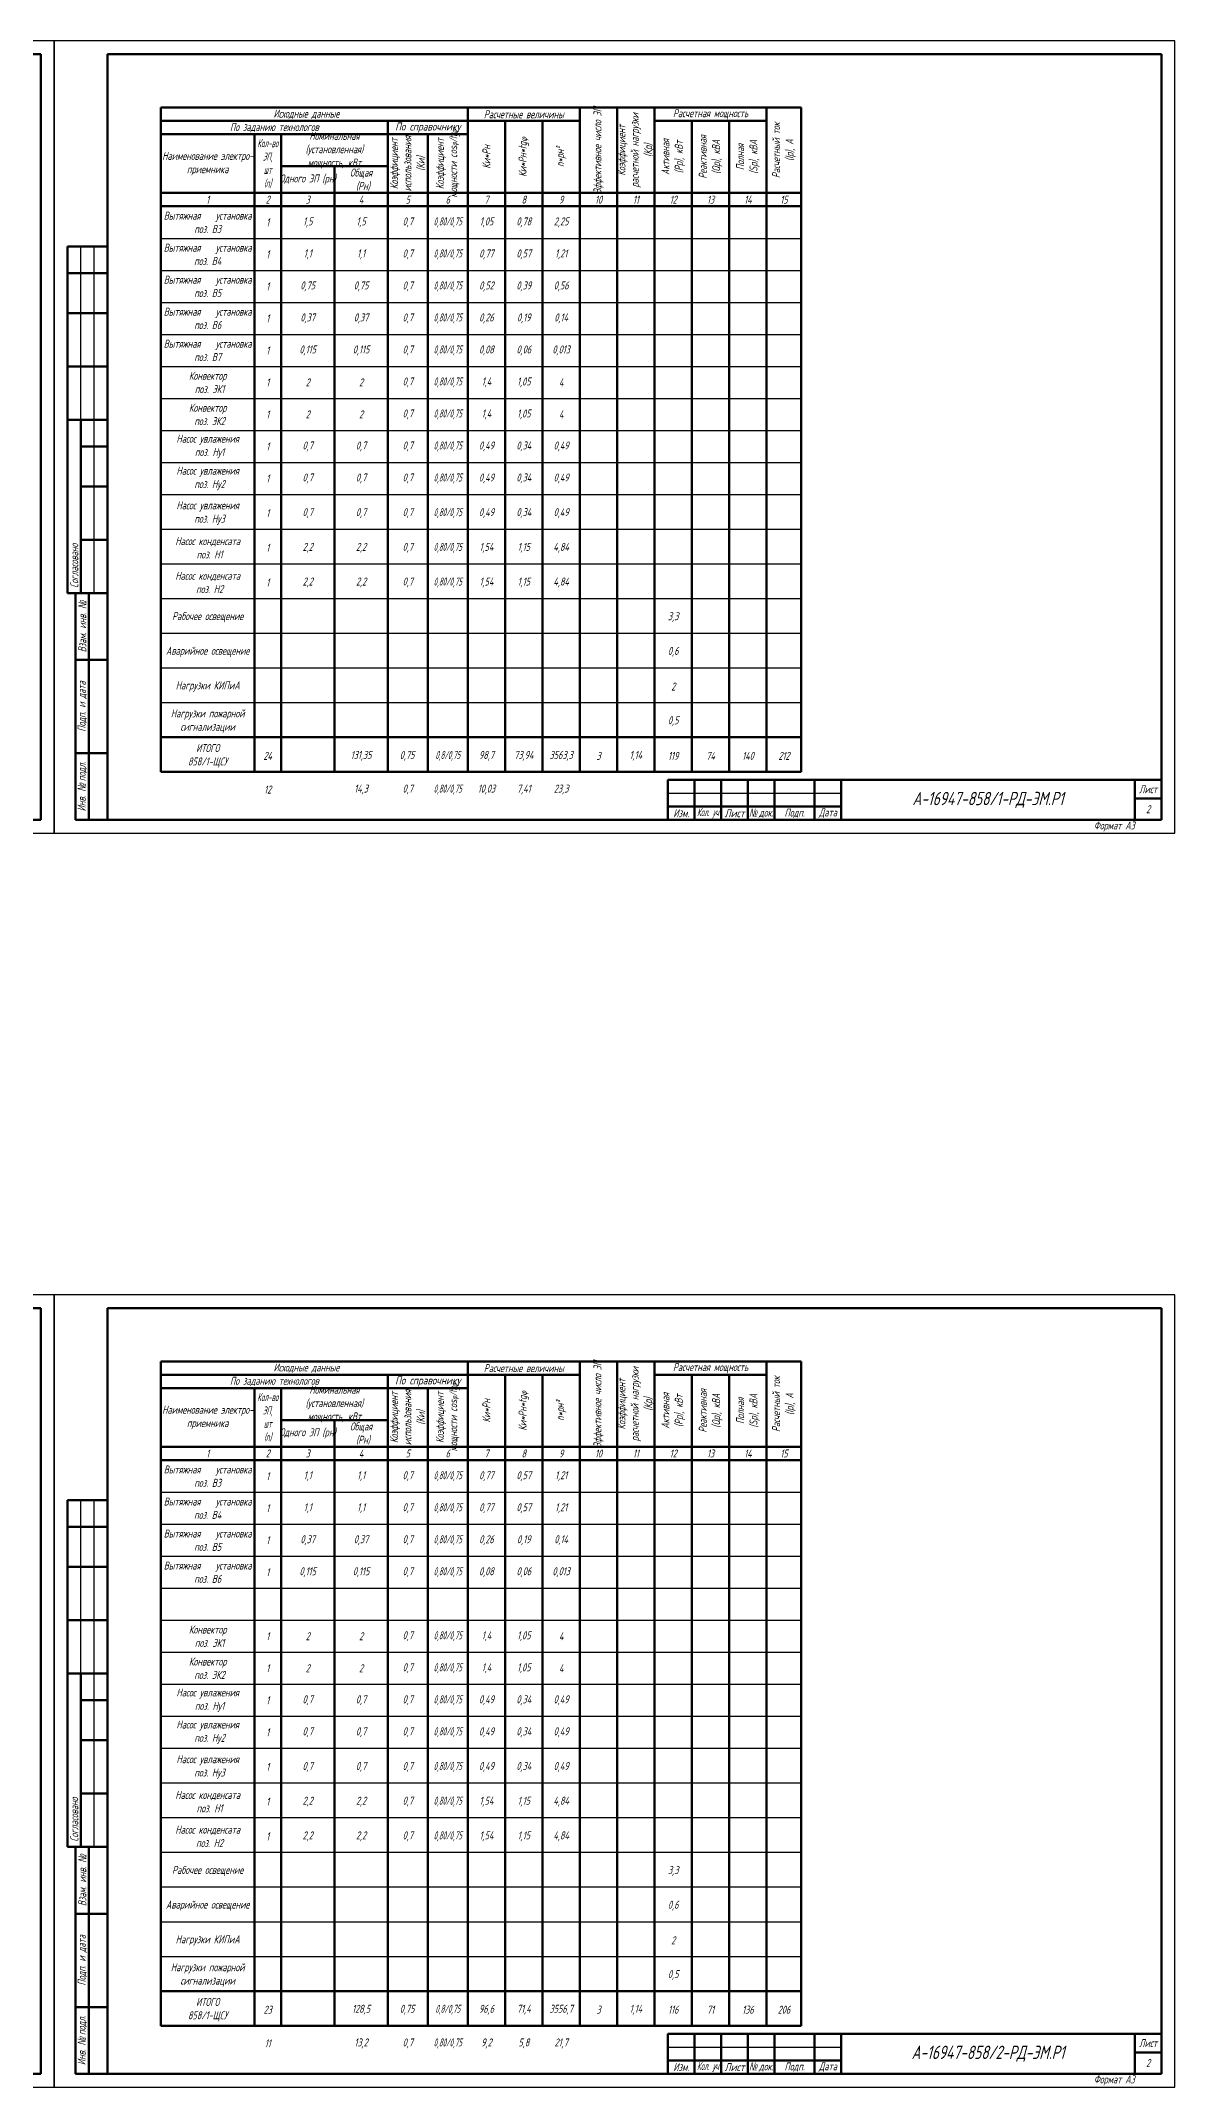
# Model space of a CAD drawing. Header units: millimetres. Extents: x -10490 to 5162, y -5053 to 76.
# Drawn here: x -3243 to -2821, y -814 to -47 of the extents above; entities that cross this region are included whole.
import ezdxf

# ---------------------------------------------------------------- set-up
doc = ezdxf.new("R2010")
doc.units = ezdxf.units.MM
doc.layers.get('Defpoints').update_dxf_attribs({"color": 33})
for name, color, linetype, lineweight in [('Рамка толстая', 7, 'Continuous', 60), ('Рамка тонкая', 5, 'Continuous', 25), ('Спецификация', 9, 'Continuous', 25), ('ТаБлица', 253, 'Continuous', 25), ('Штампы', 252, 'Continuous', 25)]:
    doc.layers.add(name, color=color, linetype=linetype, lineweight=lineweight)
doc.styles.add('SIMPLEX', font='simplex.shx', dxfattribs={"width": 0.7, "oblique": 15})

# ---------------------------------------------------------------- blocks, each defined once
blk = doc.blocks.new('A$C64336E77')
at = {"layer": 'Рамка толстая'}
for p, q in [((20, 5), (20, 292)), ((20, 292), (415, 292)), ((415, 292), (415, 5)), ((20, 5), (415, 5))]:
    blk.add_line(p, q, dxfattribs=at)
at = {"layer": 'Рамка тонкая'}
for p, q in [((0, 297), (0, 0)), ((420, 297), (0, 297)), ((420, 0), (420, 297)), ((0, 0), (420, 0))]:
    blk.add_line(p, q, dxfattribs=at)

msp = doc.modelspace()

# ---------------------------------------------------------------- linework, layer by layer
at = {"layer": 'Спецификация', "lineweight": 60}
for p, q in [((-3243.04361, -52.14683), (-3243.04361, -270.8135)), ((-3218.04361, -52.14683), (-2823.04361, -52.14683)), ((-3218.04361, -52.14683), (-3218.04361, -270.8135)), ((-2823.04361, -52.14683), (-2823.04361, -270.8135)), ((-3243.04361, -522.14684), (-3243.04361, -740.81351)), ((-3218.04361, -522.14684), (-2823.04361, -522.14684)), ((-3218.04361, -522.14684), (-3218.04361, -740.81351)), ((-2823.04361, -522.14684), (-2823.04361, -740.81351))]:
    msp.add_line(p, q, dxfattribs=at)
at = {"layer": 'ТаБлица', "lineweight": 60}
for p, q in [((-3198.04361, -72.14683), (-2958.04361, -72.14683)), ((-3198.04361, -72.14683), (-3198.04361, -321.14683)), ((-3083.04361, -72.14683), (-3083.04361, -109.14683)), ((-3041.04361, -72.14683), (-3041.04361, -109.14683)), ((-3027.04361, -72.14683), (-3027.04361, -109.14683)), ((-3013.04361, -72.14683), (-3013.04361, -109.14683)), ((-2971.04361, -72.14683), (-2971.04361, -109.14683)), ((-2958.04361, -321.14683), (-2958.04361, -72.14683)), ((-3198.04361, -77.14683), (-3041.04361, -77.14683)), ((-3198.04361, -82.14683), (-3083.04361, -82.14683)), ((-3163.04361, -82.14683), (-3163.04361, -109.14683)), ((-3153.04361, -82.14683), (-3153.04361, -109.14683)), ((-3113.04361, -77.14683), (-3113.04361, -109.14683)), ((-3098.04361, -82.14683), (-3098.04361, -109.14683)), ((-3069.04361, -77.14683), (-3069.04361, -109.14683)), ((-3055.04361, -77.14683), (-3055.04361, -109.14683)), ((-3013.04361, -77.14683), (-2971.04361, -77.14683)), ((-2999.04361, -77.14683), (-2999.04361, -109.14683)), ((-2985.04361, -77.14683), (-2985.04361, -109.14683)), ((-3153.04361, -94.14683), (-3113.04361, -94.14683)), ((-3133.04361, -94.14683), (-3133.04361, -109.14683)), ((-3198.04361, -104.14683), (-2958.04361, -104.14683)), ((-3198.04361, -109.14683), (-2958.04361, -109.14683)), ((-3163.04361, -109.14683), (-3163.04361, -321.14683)), ((-3153.04361, -109.14683), (-3153.04361, -321.14683)), ((-3133.04361, -109.14683), (-3133.04361, -321.14683)), ((-3113.04361, -109.14683), (-3113.04361, -321.14683)), ((-3098.04361, -109.14683), (-3098.04361, -321.14683)), ((-3083.04361, -109.14683), (-3083.04361, -321.14683)), ((-3069.04361, -109.14683), (-3069.04361, -321.14683)), ((-3055.04361, -109.14683), (-3055.04361, -321.14683)), ((-3041.04361, -109.14683), (-3041.04361, -321.14683)), ((-3027.04361, -109.14683), (-3027.04361, -321.14683)), ((-3013.04361, -109.14683), (-3013.04361, -321.14683)), ((-2999.04361, -109.14683), (-2999.04361, -321.14683)), ((-2985.04361, -109.14683), (-2985.04361, -321.14683)), ((-2971.04361, -109.14683), (-2971.04361, -321.14683)), ((-3198.04361, -308.14683), (-2958.04361, -308.14683)), ((-3198.04361, -321.14683), (-2958.04361, -321.14683)), ((-3198.04361, -542.14684), (-2958.04361, -542.14684)), ((-3198.04361, -542.14684), (-3198.04361, -791.14684)), ((-3083.04361, -542.14684), (-3083.04361, -579.14684)), ((-3041.04361, -542.14684), (-3041.04361, -579.14684)), ((-3027.04361, -542.14684), (-3027.04361, -579.14684)), ((-3013.04361, -542.14684), (-3013.04361, -579.14684)), ((-2971.04361, -542.14684), (-2971.04361, -579.14684)), ((-2958.04361, -791.14684), (-2958.04361, -542.14684)), ((-3198.04361, -547.14684), (-3041.04361, -547.14684)), ((-3198.04361, -552.14684), (-3083.04361, -552.14684)), ((-3163.04361, -552.14684), (-3163.04361, -579.14684)), ((-3153.04361, -552.14684), (-3153.04361, -579.14684)), ((-3113.04361, -547.14684), (-3113.04361, -579.14684)), ((-3098.04361, -552.14684), (-3098.04361, -579.14684)), ((-3069.04361, -547.14684), (-3069.04361, -579.14684)), ((-3055.04361, -547.14684), (-3055.04361, -579.14684)), ((-3013.04361, -547.14684), (-2971.04361, -547.14684)), ((-2999.04361, -547.14684), (-2999.04361, -579.14684)), ((-2985.04361, -547.14684), (-2985.04361, -579.14684)), ((-3153.04361, -564.14684), (-3113.04361, -564.14684)), ((-3133.04361, -564.14684), (-3133.04361, -579.14684)), ((-3198.04361, -574.14684), (-2958.04361, -574.14684)), ((-3198.04361, -579.14684), (-2958.04361, -579.14684)), ((-3163.04361, -579.14684), (-3163.04361, -791.14684)), ((-3153.04361, -579.14684), (-3153.04361, -791.14684)), ((-3133.04361, -579.14684), (-3133.04361, -791.14684)), ((-3113.04361, -579.14684), (-3113.04361, -791.14684)), ((-3098.04361, -579.14684), (-3098.04361, -791.14684)), ((-3083.04361, -579.14684), (-3083.04361, -791.14684)), ((-3069.04361, -579.14684), (-3069.04361, -791.14684)), ((-3055.04361, -579.14684), (-3055.04361, -791.14684)), ((-3041.04361, -579.14684), (-3041.04361, -791.14684)), ((-3027.04361, -579.14684), (-3027.04361, -791.14684)), ((-3013.04361, -579.14684), (-3013.04361, -791.14684)), ((-2999.04361, -579.14684), (-2999.04361, -791.14684)), ((-2985.04361, -579.14684), (-2985.04361, -791.14684)), ((-2971.04361, -579.14684), (-2971.04361, -791.14684)), ((-3198.04361, -778.14684), (-2958.04361, -778.14684)), ((-3198.04361, -791.14684), (-2958.04361, -791.14684))]:
    msp.add_line(p, q, dxfattribs=at)
at = {"layer": 'ТаБлица'}
for p, q in [((-3198.04361, -121.14683), (-2958.04361, -121.14683)), ((-3198.04361, -133.14683), (-2958.04361, -133.14683)), ((-3198.04361, -145.14683), (-2958.04361, -145.14683)), ((-3198.04361, -157.14683), (-2958.04361, -157.14683)), ((-3198.04361, -169.14683), (-2958.04361, -169.14683)), ((-3198.04361, -181.14683), (-2958.04361, -181.14683)), ((-3198.04361, -193.14683), (-2958.04361, -193.14683)), ((-3198.04361, -205.14683), (-2958.04361, -205.14683)), ((-3198.04361, -217.14683), (-2958.04361, -217.14683)), ((-3198.04361, -230.14683), (-2958.04361, -230.14683)), ((-3198.04361, -243.14683), (-2958.04361, -243.14683)), ((-3198.04361, -256.14683), (-2958.04361, -256.14683)), ((-3198.04361, -269.14683), (-2958.04361, -269.14683)), ((-3198.04361, -282.14683), (-2958.04361, -282.14683)), ((-3198.04361, -295.14683), (-2958.04361, -295.14683)), ((-3198.04361, -591.14684), (-2958.04361, -591.14684)), ((-3198.04361, -603.14684), (-2958.04361, -603.14684)), ((-3198.04361, -615.14684), (-2958.04361, -615.14684)), ((-3198.04361, -627.14684), (-2958.04361, -627.14684)), ((-3198.04361, -639.14684), (-2958.04361, -639.14684)), ((-3198.04361, -651.14684), (-2958.04361, -651.14684)), ((-3198.04361, -663.14684), (-2958.04361, -663.14684)), ((-3198.04361, -675.14684), (-2958.04361, -675.14684)), ((-3198.04361, -687.14684), (-2958.04361, -687.14684)), ((-3198.04361, -700.14684), (-2958.04361, -700.14684)), ((-3198.04361, -713.14684), (-2958.04361, -713.14684)), ((-3198.04361, -726.14684), (-2958.04361, -726.14684)), ((-3198.04361, -739.14684), (-2958.04361, -739.14684)), ((-3198.04361, -752.14684), (-2958.04361, -752.14684)), ((-3198.04361, -765.14684), (-2958.04361, -765.14684))]:
    msp.add_line(p, q, dxfattribs=at)
at = {"layer": 'Штампы', "lineweight": 60}
for p, q in [((-3233.04361, -254.14683), (-3233.04361, -124.14683)), ((-3233.04361, -124.14683), (-3218.04361, -124.14683)), ((-3218.04361, -254.14683), (-3218.04361, -124.14683)), ((-3233.04361, -134.14683), (-3218.04361, -134.14683)), ((-3233.04361, -149.14683), (-3218.04361, -149.14683)), ((-3233.04361, -169.14683), (-3218.04361, -169.14683)), ((-3233.04361, -189.14683), (-3218.04361, -189.14683)), ((-3228.04361, -254.14683), (-3228.04361, -189.14683)), ((-3228.04361, -199.14683), (-3218.04361, -199.14683)), ((-3228.04361, -214.14683), (-3218.04361, -214.14683)), ((-3228.04361, -234.14683), (-3218.04361, -234.14683)), ((-3233.04361, -254.14683), (-3218.04361, -254.14683)), ((-3230.04361, -339.14683), (-3230.04361, -254.14683)), ((-3230.04361, -254.14683), (-3218.04361, -254.14683)), ((-3225.04361, -339.14683), (-3225.04361, -254.14683)), ((-3218.04361, -339.14683), (-3218.04361, -254.14683)), ((-3230.04361, -279.14683), (-3218.04361, -279.14683)), ((-3230.04361, -314.14683), (-3218.04361, -314.14683)), ((-3008.04361, -324.14683), (-2823.04361, -324.14683)), ((-3008.04361, -324.14683), (-3008.04361, -339.14683)), ((-2998.04361, -324.14683), (-2998.04361, -339.14683)), ((-2988.04361, -324.14683), (-2988.04361, -339.14683)), ((-2978.04361, -324.14683), (-2978.04361, -339.14683)), ((-2968.04361, -324.14683), (-2968.04361, -339.14683)), ((-2953.04361, -324.14683), (-2953.04361, -339.14683)), ((-2943.04361, -324.14683), (-2943.04361, -339.14683)), ((-2833.04361, -324.14683), (-2833.04361, -339.14683)), ((-2823.04361, -324.14683), (-2823.04361, -339.14683)), ((-3008.04361, -334.14683), (-2943.04361, -334.14683)), ((-2833.04361, -331.14683), (-2823.04361, -331.14683)), ((-3230.04361, -339.14683), (-3218.04361, -339.14683)), ((-3008.04361, -339.14683), (-2823.04361, -339.14683)), ((-3233.04361, -724.14684), (-3233.04361, -594.14684)), ((-3233.04361, -594.14684), (-3218.04361, -594.14684)), ((-3218.04361, -724.14684), (-3218.04361, -594.14684)), ((-3233.04361, -604.14684), (-3218.04361, -604.14684)), ((-3233.04361, -619.14684), (-3218.04361, -619.14684)), ((-3233.04361, -639.14684), (-3218.04361, -639.14684)), ((-3233.04361, -659.14684), (-3218.04361, -659.14684)), ((-3228.04361, -724.14684), (-3228.04361, -659.14684)), ((-3228.04361, -669.14684), (-3218.04361, -669.14684)), ((-3228.04361, -684.14684), (-3218.04361, -684.14684)), ((-3228.04361, -704.14684), (-3218.04361, -704.14684)), ((-3233.04361, -724.14684), (-3218.04361, -724.14684)), ((-3230.04361, -809.14684), (-3230.04361, -724.14684)), ((-3230.04361, -724.14684), (-3218.04361, -724.14684)), ((-3225.04361, -809.14684), (-3225.04361, -724.14684)), ((-3218.04361, -809.14684), (-3218.04361, -724.14684)), ((-3230.04361, -749.14684), (-3218.04361, -749.14684)), ((-3230.04361, -784.14684), (-3218.04361, -784.14684)), ((-3008.04361, -794.14684), (-2823.04361, -794.14684)), ((-3008.04361, -794.14684), (-3008.04361, -809.14684)), ((-2998.04361, -794.14684), (-2998.04361, -809.14684)), ((-2988.04361, -794.14684), (-2988.04361, -809.14684)), ((-2978.04361, -794.14684), (-2978.04361, -809.14684)), ((-2968.04361, -794.14684), (-2968.04361, -809.14684)), ((-2953.04361, -794.14684), (-2953.04361, -809.14684)), ((-2943.04361, -794.14684), (-2943.04361, -809.14684)), ((-2833.04361, -794.14684), (-2833.04361, -809.14684)), ((-2823.04361, -794.14684), (-2823.04361, -809.14684)), ((-3008.04361, -804.14684), (-2943.04361, -804.14684)), ((-2833.04361, -801.14684), (-2823.04361, -801.14684)), ((-3230.04361, -809.14684), (-3218.04361, -809.14684)), ((-3008.04361, -809.14684), (-2823.04361, -809.14684))]:
    msp.add_line(p, q, dxfattribs=at)
at = {"layer": 'Штампы', "color": 5, "lineweight": 25}
for p, q in [((-3228.04361, -189.14683), (-3228.04361, -124.14683)), ((-3223.04361, -254.14683), (-3223.04361, -124.14683)), ((-3008.04361, -329.14683), (-2943.04361, -329.14683)), ((-3228.04361, -659.14684), (-3228.04361, -594.14684)), ((-3223.04361, -724.14684), (-3223.04361, -594.14684)), ((-3008.04361, -799.14684), (-2943.04361, -799.14684))]:
    msp.add_line(p, q, dxfattribs=at)
at = {"layer": 'Штампы', "color": 8, "lineweight": 0}
for p, q in [((-3008.04361, -344.14683), (-2823.04361, -344.14683)), ((-3008.04361, -814.14684), (-2823.04361, -814.14684))]:
    msp.add_line(p, q, dxfattribs=at)

# ---------------------------------------------------------------- block references
for p in [(-3658.0436, -344.14683), (-3238.0436, -344.14683), (-3658.0436, -814.14683), (-3238.0436, -814.14683)]:
    msp.add_blockref('A$C64336E77', p)

# ---------------------------------------------------------------- texts
at = {"layer": 'Defpoints', "char_height": 3, "attachment_point": 5, "style": 'SIMPLEX'}
for s, insert, width in [('12', (-3158.05349, -327.76234), 20), ('14,3', (-3123.04361, -327.76234), 20), ('0,7', (-3105.54361, -327.76234), 15), ('{\\W0.5;0,80/0,75}', (-3090.54361, -327.76234), 15), ('10,03', (-3076.04361, -327.76234), 14), ('7,41', (-3062.04361, -327.76234), 14), ('{\\W0.6;23,3}', (-3048.04361, -327.76234), 14), ('11', (-3158.05349, -797.76235), 20), ('13,2', (-3123.04361, -797.76235), 20), ('0,7', (-3105.54361, -797.76235), 15), ('{\\W0.5;0,80/0,75}', (-3090.54361, -797.76235), 15), ('9,2', (-3076.04361, -797.76235), 14), ('5,8', (-3062.04361, -797.76235), 14), ('{\\W0.6;21,7}', (-3048.04361, -797.76235), 14)]:
    msp.add_mtext(s, dxfattribs=dict(at, insert=insert, width=width))
at = {"layer": 'Штампы', "color": 2, "style": 'SIMPLEX'}
for s, insert, char_height, width, attachment_point in [('Исходные данные', (-3143.54361, -74.64683), 3, 109, 5), ('Расчетные величины', (-3062.04361, -74.64683), 3, 42, 5), ('Расчетная мощность', (-2992.04361, -74.64683), 3, 42, 5), ('По заданию технологов', (-3155.54361, -79.64683), 3, 85, 5), ('Номинальная  \\P(установленная) \\Pмощность, кВт', (-3133.04361, -88.14683), 3, 40, 5), ('{\\W0.8;По справочнику}', (-3098.04361, -79.64683), 3, 30, 5), ('Наименование электро-\\Pприемника', (-3180.54361, -93.14683), 3, 35, 5), ('{\\W0.5;Кол-во ЭП, \\Pшт\\P(n)}', (-3158.04361, -93.14683), 3, 10, 5), ('Одного ЭП (pн)', (-3143.04361, -99.14683), 3, 20, 5), ('Общая\\P (Pн)', (-3123.04361, -99.14683), 3, 20, 5), ('1', (-3180.54361, -106.64683), 3, 35, 5), ('2', (-3158.04361, -106.64683), 3, 10, 5), ('3', (-3143.04361, -106.64683), 3, 20, 5), ('4', (-3123.04361, -106.64683), 3, 20, 5), ('5', (-3105.54361, -106.64683), 3, 15, 5), ('6', (-3090.54361, -106.64683), 3, 15, 5), ('7', (-3076.04361, -106.64683), 3, 14, 5), ('8', (-3062.04361, -106.64683), 3, 14, 5), ('9', (-3048.04361, -106.64683), 3, 14, 5), ('10', (-3034.04361, -106.64683), 3, 14, 5), ('11', (-3020.04361, -106.64683), 3, 14, 5), ('12', (-3006.04361, -106.64683), 3, 14, 5), ('13', (-2992.04361, -106.64683), 3, 14, 5), ('14', (-2978.04361, -106.64683), 3, 14, 5), ('15', (-2964.54361, -106.64683), 3, 13, 5), ('{\\W0.6;Вытяжная    установка поз. В3}', (-3180.54361, -115.14683), 3, 35, 5), ('1', (-3158.04361, -115.14683), 3, 10, 5), ('1,5', (-3143.04361, -115.14683), 3, 20, 5), ('1,5', (-3123.04361, -115.14683), 3, 20, 5), ('0,7', (-3105.54361, -115.14683), 3, 15, 5), ('{\\W0.5;0,80/0,75}', (-3090.54361, -115.14683), 3, 15, 5), ('1,05', (-3076.04361, -115.14683), 3, 14, 5), ('0,78', (-3062.04361, -115.14683), 3, 14, 5), ('{\\W0.6;2,25}', (-3048.04361, -115.14683), 3, 14, 5), ('{\\W0.6;Вытяжная    установка поз. В4}', (-3180.54361, -127.14683), 3, 35, 5), ('1', (-3158.04361, -127.14683), 3, 10, 5), ('1,1', (-3143.04361, -127.14683), 3, 20, 5), ('1,1', (-3123.04361, -127.14683), 3, 20, 5), ('0,7', (-3105.54361, -127.14683), 3, 15, 5), ('{\\W0.5;0,80/0,75}', (-3090.54361, -127.14683), 3, 15, 5), ('0,77', (-3076.04361, -127.14683), 3, 14, 5), ('0,57', (-3062.04361, -127.14683), 3, 14, 5), ('{\\W0.6;1,21}', (-3048.04361, -127.14683), 3, 14, 5), ('{\\W0.6;Вытяжная    установка поз. В5}', (-3180.54361, -139.14683), 3, 35, 5), ('1', (-3158.04361, -139.14683), 3, 10, 5), ('0,75', (-3143.04361, -139.14683), 3, 20, 5), ('0,75', (-3123.04361, -139.14683), 3, 20, 5), ('0,7', (-3105.54361, -139.14683), 3, 15, 5), ('{\\W0.5;0,80/0,75}', (-3090.54361, -139.14683), 3, 15, 5), ('0,52', (-3076.04361, -139.14683), 3, 14, 5), ('0,39', (-3062.04361, -139.14683), 3, 14, 5), ('{\\W0.6;0,56}', (-3048.04361, -139.14683), 3, 14, 5), ('{\\W0.6;Вытяжная    установка поз. В6}', (-3180.54361, -151.14683), 3, 35, 5), ('1', (-3158.04361, -151.14683), 3, 10, 5), ('0,37', (-3143.04361, -151.14683), 3, 20, 5), ('0,37', (-3123.04361, -151.14683), 3, 20, 5), ('0,7', (-3105.54361, -151.14683), 3, 15, 5), ('{\\W0.5;0,80/0,75}', (-3090.54361, -151.14683), 3, 15, 5), ('0,26', (-3076.04361, -151.14683), 3, 14, 5), ('0,19', (-3062.04361, -151.14683), 3, 14, 5), ('{\\W0.6;0,14}', (-3048.04361, -151.14683), 3, 14, 5), ('{\\W0.6;Вытяжная    установка поз. В7}', (-3180.54361, -163.14683), 3, 35, 5), ('1', (-3158.04361, -163.14683), 3, 10, 5), ('0,115', (-3143.04361, -163.14683), 3, 20, 5), ('0,115', (-3123.04361, -163.14683), 3, 20, 5), ('0,7', (-3105.54361, -163.14683), 3, 15, 5), ('{\\W0.5;0,80/0,75}', (-3090.54361, -163.14683), 3, 15, 5), ('0,08', (-3076.04361, -163.14683), 3, 14, 5), ('0,06', (-3062.04361, -163.14683), 3, 14, 5), ('{\\W0.6;0,013}', (-3048.04361, -163.14683), 3, 14, 5), ('{\\W0.6;Конвектор\\P поз. ЭК1}', (-3180.54361, -175.14683), 3, 35, 5), ('1', (-3158.04361, -175.14683), 3, 10, 5), ('2', (-3143.04361, -175.14683), 3, 20, 5), ('2', (-3123.04361, -175.14683), 3, 20, 5), ('0,7', (-3105.54361, -175.14683), 3, 15, 5), ('{\\W0.5;0,80/0,75}', (-3090.54361, -175.14683), 3, 15, 5), ('1,4', (-3076.04361, -175.14683), 3, 14, 5), ('1,05', (-3062.04361, -175.14683), 3, 14, 5), ('{\\W0.6;4}', (-3048.04361, -175.14683), 3, 14, 5), ('{\\W0.6;Конвектор\\P поз. ЭК2}', (-3180.54361, -187.14683), 3, 35, 5), ('1', (-3158.04361, -187.14683), 3, 10, 5), ('2', (-3143.04361, -187.14683), 3, 20, 5), ('2', (-3123.04361, -187.14683), 3, 20, 5), ('0,7', (-3105.54361, -187.14683), 3, 15, 5), ('{\\W0.5;0,80/0,75}', (-3090.54361, -187.14683), 3, 15, 5), ('1,4', (-3076.04361, -187.14683), 3, 14, 5), ('1,05', (-3062.04361, -187.14683), 3, 14, 5), ('{\\W0.6;4}', (-3048.04361, -187.14683), 3, 14, 5), ('{\\W0.6;Насос увлажения\\P поз. Ну1}', (-3180.54361, -199.14683), 3, 35, 5), ('1', (-3158.04361, -199.14683), 3, 10, 5), ('0,7', (-3143.04361, -199.14683), 3, 20, 5), ('0,7', (-3123.04361, -199.14683), 3, 20, 5), ('0,7', (-3105.54361, -199.14683), 3, 15, 5), ('{\\W0.5;0,80/0,75}', (-3090.54361, -199.14683), 3, 15, 5), ('0,49', (-3076.04361, -199.14683), 3, 14, 5), ('0,34', (-3062.04361, -199.14683), 3, 14, 5), ('{\\W0.6;0,49}', (-3048.04361, -199.14683), 3, 14, 5), ('{\\W0.6;Насос увлажения\\P поз. Ну2}', (-3180.54361, -211.14683), 3, 35, 5), ('1', (-3158.04361, -211.14683), 3, 10, 5), ('0,7', (-3143.04361, -211.14683), 3, 20, 5), ('0,7', (-3123.04361, -211.14683), 3, 20, 5), ('0,7', (-3105.54361, -211.14683), 3, 15, 5), ('{\\W0.5;0,80/0,75}', (-3090.54361, -211.14683), 3, 15, 5), ('0,49', (-3076.04361, -211.14683), 3, 14, 5), ('0,34', (-3062.04361, -211.14683), 3, 14, 5), ('{\\W0.6;0,49}', (-3048.04361, -211.14683), 3, 14, 5), ('{\\W0.6;Насос увлажения\\P поз. Ну3}', (-3180.54361, -224.14683), 3, 35, 5), ('0,7', (-3143.04361, -224.14683), 3, 20, 5), ('0,7', (-3123.04361, -224.14683), 3, 20, 5), ('0,7', (-3105.54361, -224.14683), 3, 15, 5), ('{\\W0.5;0,80/0,75}', (-3090.54361, -224.14683), 3, 15, 5), ('0,49', (-3076.04361, -224.14683), 3, 14, 5), ('0,34', (-3062.04361, -224.14683), 3, 14, 5), ('{\\W0.6;0,49}', (-3048.04361, -224.14683), 3, 14, 5), ('1', (-3158.04361, -224.14683), 3, 10, 5), ('{\\W0.6;Насос конденсата\\P поз. Н1}', (-3180.54361, -237.14683), 3, 35, 5), ('1', (-3158.04361, -237.14683), 3, 10, 5), ('2,2', (-3143.04361, -237.14683), 3, 20, 5), ('2,2', (-3123.04361, -237.14683), 3, 20, 5), ('0,7', (-3105.54361, -237.14683), 3, 15, 5), ('{\\W0.5;0,80/0,75}', (-3090.54361, -237.14683), 3, 15, 5), ('1,54', (-3076.04361, -237.14683), 3, 14, 5), ('1,15', (-3062.04361, -237.14683), 3, 14, 5), ('{\\W0.6;4,84}', (-3048.04361, -237.14683), 3, 14, 5), ('{\\W0.6;Насос конденсата\\P поз. Н2}', (-3180.54361, -250.14683), 3, 35, 5), ('1', (-3158.04361, -250.14683), 3, 10, 5), ('2,2', (-3143.04361, -250.14683), 3, 20, 5), ('2,2', (-3123.04361, -250.14683), 3, 20, 5), ('0,7', (-3105.54361, -250.14683), 3, 15, 5), ('{\\W0.5;0,80/0,75}', (-3090.54361, -250.14683), 3, 15, 5), ('1,54', (-3076.04361, -250.14683), 3, 14, 5), ('1,15', (-3062.04361, -250.14683), 3, 14, 5), ('{\\W0.6;4,84}', (-3048.04361, -250.14683), 3, 14, 5), ('{\\W0.6;Рабочее освещение}', (-3180.54361, -263.14683), 3, 35, 5), ('{\\W0.6;3,3}', (-3006.04361, -263.14683), 3, 14, 5), ('{\\W0.6;Аварийное освещение}', (-3180.54361, -276.14683), 3, 35, 5), ('{\\W0.6;0,6}', (-3006.04361, -276.14683), 3, 14, 5), ('{\\W0.6;Нагрузки КИПиА}', (-3180.54361, -289.14683), 3, 35, 5), ('{\\W0.6;2}', (-3006.04361, -289.14683), 3, 14, 5), ('{\\W0.6;Нагрузки пожарной сигнализации}', (-3180.54361, -302.14683), 3, 35, 5), ('{\\W0.6;0,5}', (-3006.04361, -302.14683), 3, 14, 5), ('А-16947-858/1-РД-ЭМ.Р1', (-2888.04361, -331.64683), 5, 110, 5), ('{\\W0.7;Лист}', (-2828.04361, -327.64683), 3, 10, 5), ('Изм.', (-3003.04361, -336.64683), 3, 10, 5), ('{\\W0.5;Кол. уч}', (-2993.04361, -336.64683), 3, 10, 5), ('{\\W0.8;Лист}', (-2983.04361, -336.64683), 3, 10, 5), ('{\\fArial|b0|i0|c204|p34;\\W0.6;№ \\Fsimplex|c204;док.}', (-2973.04361, -336.64683), 3, 10, 5), ('Подп.', (-2960.54361, -336.64683), 3, 15, 5), ('{\\W0.7;Дата}', (-2948.04361, -336.64683), 3, 10, 5), ('2', (-2828.04361, -335.14683), 3, 10, 5), ('Формат А3', (-2833.04361, -341.64683), 3, 165, 6), ('Исходные данные', (-3143.54361, -544.64684), 3, 109, 5), ('Расчетные величины', (-3062.04361, -544.64684), 3, 42, 5), ('Расчетная мощность', (-2992.04361, -544.64684), 3, 42, 5), ('По заданию технологов', (-3155.54361, -549.64684), 3, 85, 5), ('Номинальная  \\P(установленная) \\Pмощность, кВт', (-3133.04361, -558.14684), 3, 40, 5), ('{\\W0.8;По справочнику}', (-3098.04361, -549.64684), 3, 30, 5), ('Наименование электро-\\Pприемника', (-3180.54361, -563.14684), 3, 35, 5), ('{\\W0.5;Кол-во ЭП, \\Pшт\\P(n)}', (-3158.04361, -563.14684), 3, 10, 5), ('Одного ЭП (pн)', (-3143.04361, -569.14684), 3, 20, 5), ('Общая\\P (Pн)', (-3123.04361, -569.14684), 3, 20, 5), ('1', (-3180.54361, -576.64684), 3, 35, 5), ('2', (-3158.04361, -576.64684), 3, 10, 5), ('3', (-3143.04361, -576.64684), 3, 20, 5), ('4', (-3123.04361, -576.64684), 3, 20, 5), ('5', (-3105.54361, -576.64684), 3, 15, 5), ('6', (-3090.54361, -576.64684), 3, 15, 5), ('7', (-3076.04361, -576.64684), 3, 14, 5), ('8', (-3062.04361, -576.64684), 3, 14, 5), ('9', (-3048.04361, -576.64684), 3, 14, 5), ('10', (-3034.04361, -576.64684), 3, 14, 5), ('11', (-3020.04361, -576.64684), 3, 14, 5), ('12', (-3006.04361, -576.64684), 3, 14, 5), ('13', (-2992.04361, -576.64684), 3, 14, 5), ('14', (-2978.04361, -576.64684), 3, 14, 5), ('15', (-2964.54361, -576.64684), 3, 13, 5), ('{\\W0.6;Вытяжная    установка поз. В3}', (-3180.54361, -585.14684), 3, 35, 5), ('1', (-3158.04361, -585.14684), 3, 10, 5), ('1,1', (-3143.04361, -585.14684), 3, 20, 5), ('1,1', (-3123.04361, -585.14684), 3, 20, 5), ('0,7', (-3105.54361, -585.14684), 3, 15, 5), ('{\\W0.5;0,80/0,75}', (-3090.54361, -585.14684), 3, 15, 5), ('0,77', (-3076.04361, -585.14684), 3, 14, 5), ('0,57', (-3062.04361, -585.14684), 3, 14, 5), ('{\\W0.6;1,21}', (-3048.04361, -585.14684), 3, 14, 5), ('{\\W0.6;Вытяжная    установка поз. В4}', (-3180.54361, -597.14684), 3, 35, 5), ('1', (-3158.04361, -597.14684), 3, 10, 5), ('1,1', (-3143.04361, -597.14684), 3, 20, 5), ('1,1', (-3123.04361, -597.14684), 3, 20, 5), ('0,7', (-3105.54361, -597.14684), 3, 15, 5), ('{\\W0.5;0,80/0,75}', (-3090.54361, -597.14684), 3, 15, 5), ('0,77', (-3076.04361, -597.14684), 3, 14, 5), ('0,57', (-3062.04361, -597.14684), 3, 14, 5), ('{\\W0.6;1,21}', (-3048.04361, -597.14684), 3, 14, 5), ('{\\W0.6;Вытяжная    установка поз. В5}', (-3180.54361, -609.14684), 3, 35, 5), ('1', (-3158.04361, -609.14684), 3, 10, 5), ('0,37', (-3143.04361, -609.14684), 3, 20, 5), ('0,37', (-3123.04361, -609.14684), 3, 20, 5), ('0,7', (-3105.54361, -609.14684), 3, 15, 5), ('{\\W0.5;0,80/0,75}', (-3090.54361, -609.14684), 3, 15, 5), ('0,26', (-3076.04361, -609.14684), 3, 14, 5), ('0,19', (-3062.04361, -609.14684), 3, 14, 5), ('{\\W0.6;0,14}', (-3048.04361, -609.14684), 3, 14, 5), ('{\\W0.6;Вытяжная    установка поз. В6}', (-3180.54361, -621.14684), 3, 35, 5), ('1', (-3158.04361, -621.14684), 3, 10, 5), ('0,115', (-3143.04361, -621.14684), 3, 20, 5), ('0,115', (-3123.04361, -621.14684), 3, 20, 5), ('0,7', (-3105.54361, -621.14684), 3, 15, 5), ('{\\W0.5;0,80/0,75}', (-3090.54361, -621.14684), 3, 15, 5), ('0,08', (-3076.04361, -621.14684), 3, 14, 5), ('0,06', (-3062.04361, -621.14684), 3, 14, 5), ('{\\W0.6;0,013}', (-3048.04361, -621.14684), 3, 14, 5), ('{\\W0.6;Конвектор\\P поз. ЭК1}', (-3180.54361, -645.14684), 3, 35, 5), ('1', (-3158.04361, -645.14684), 3, 10, 5), ('2', (-3143.04361, -645.14684), 3, 20, 5), ('2', (-3123.04361, -645.14684), 3, 20, 5), ('0,7', (-3105.54361, -645.14684), 3, 15, 5), ('{\\W0.5;0,80/0,75}', (-3090.54361, -645.14684), 3, 15, 5), ('1,4', (-3076.04361, -645.14684), 3, 14, 5), ('1,05', (-3062.04361, -645.14684), 3, 14, 5), ('{\\W0.6;4}', (-3048.04361, -645.14684), 3, 14, 5), ('{\\W0.6;Конвектор\\P поз. ЭК2}', (-3180.54361, -657.14684), 3, 35, 5), ('1', (-3158.04361, -657.14684), 3, 10, 5), ('2', (-3143.04361, -657.14684), 3, 20, 5), ('2', (-3123.04361, -657.14684), 3, 20, 5), ('0,7', (-3105.54361, -657.14684), 3, 15, 5), ('{\\W0.5;0,80/0,75}', (-3090.54361, -657.14684), 3, 15, 5), ('1,4', (-3076.04361, -657.14684), 3, 14, 5), ('1,05', (-3062.04361, -657.14684), 3, 14, 5), ('{\\W0.6;4}', (-3048.04361, -657.14684), 3, 14, 5), ('{\\W0.6;Насос увлажения\\P поз. Ну1}', (-3180.54361, -669.14684), 3, 35, 5), ('{\\W0.5;0,80/0,75}', (-3090.54361, -669.14684), 3, 15, 5), ('0,49', (-3076.04361, -669.14684), 3, 14, 5), ('0,34', (-3062.04361, -669.14684), 3, 14, 5), ('{\\W0.6;0,49}', (-3048.04361, -669.14684), 3, 14, 5), ('1', (-3158.04361, -669.14684), 3, 10, 5), ('0,7', (-3143.04361, -669.14684), 3, 20, 5), ('0,7', (-3123.04361, -669.14684), 3, 20, 5), ('0,7', (-3105.54361, -669.14684), 3, 15, 5), ('{\\W0.6;Насос увлажения\\P поз. Ну2}', (-3180.54361, -681.14684), 3, 35, 5), ('1', (-3158.04361, -681.14684), 3, 10, 5), ('0,7', (-3143.04361, -681.14684), 3, 20, 5), ('0,7', (-3123.04361, -681.14684), 3, 20, 5), ('0,7', (-3105.54361, -681.14684), 3, 15, 5), ('{\\W0.5;0,80/0,75}', (-3090.54361, -681.14684), 3, 15, 5), ('0,49', (-3076.04361, -681.14684), 3, 14, 5), ('0,34', (-3062.04361, -681.14684), 3, 14, 5), ('{\\W0.6;0,49}', (-3048.04361, -681.14684), 3, 14, 5), ('{\\W0.6;Насос увлажения\\P поз. Ну3}', (-3180.54361, -694.14684), 3, 35, 5), ('1', (-3158.04361, -694.14684), 3, 10, 5), ('0,7', (-3143.04361, -694.14684), 3, 20, 5), ('0,7', (-3123.04361, -694.14684), 3, 20, 5), ('0,7', (-3105.54361, -694.14684), 3, 15, 5), ('{\\W0.5;0,80/0,75}', (-3090.54361, -694.14684), 3, 15, 5), ('0,49', (-3076.04361, -694.14684), 3, 14, 5), ('0,34', (-3062.04361, -694.14684), 3, 14, 5), ('{\\W0.6;0,49}', (-3048.04361, -694.14684), 3, 14, 5), ('{\\W0.6;Насос конденсата\\P поз. Н1}', (-3180.54361, -707.14684), 3, 35, 5), ('2,2', (-3143.04361, -707.14684), 3, 20, 5), ('2,2', (-3123.04361, -707.14684), 3, 20, 5), ('0,7', (-3105.54361, -707.14684), 3, 15, 5), ('{\\W0.5;0,80/0,75}', (-3090.54361, -707.14684), 3, 15, 5), ('1,54', (-3076.04361, -707.14684), 3, 14, 5), ('1,15', (-3062.04361, -707.14684), 3, 14, 5), ('{\\W0.6;4,84}', (-3048.04361, -707.14684), 3, 14, 5), ('1', (-3158.04361, -707.14684), 3, 10, 5), ('{\\W0.6;Насос конденсата\\P поз. Н2}', (-3180.54361, -720.14684), 3, 35, 5), ('1', (-3158.04361, -720.14684), 3, 10, 5), ('2,2', (-3143.04361, -720.14684), 3, 20, 5), ('2,2', (-3123.04361, -720.14684), 3, 20, 5), ('0,7', (-3105.54361, -720.14684), 3, 15, 5), ('{\\W0.5;0,80/0,75}', (-3090.54361, -720.14684), 3, 15, 5), ('1,54', (-3076.04361, -720.14684), 3, 14, 5), ('1,15', (-3062.04361, -720.14684), 3, 14, 5), ('{\\W0.6;4,84}', (-3048.04361, -720.14684), 3, 14, 5), ('{\\W0.6;Рабочее освещение}', (-3180.54361, -733.14684), 3, 35, 5), ('{\\W0.6;3,3}', (-3006.04361, -733.14684), 3, 14, 5), ('{\\W0.6;Аварийное освещение}', (-3180.54361, -746.14684), 3, 35, 5), ('{\\W0.6;0,6}', (-3006.04361, -746.14684), 3, 14, 5), ('{\\W0.6;Нагрузки КИПиА}', (-3180.54361, -759.14684), 3, 35, 5), ('{\\W0.6;2}', (-3006.04361, -759.14684), 3, 14, 5), ('{\\W0.6;Нагрузки пожарной сигнализации}', (-3180.54361, -772.14684), 3, 35, 5), ('{\\W0.6;0,5}', (-3006.04361, -772.14684), 3, 14, 5), ('{\\W0.7;Лист}', (-2828.04361, -797.64684), 3, 10, 5), ('Изм.', (-3003.04361, -806.64684), 3, 10, 5), ('{\\W0.5;Кол. уч}', (-2993.04361, -806.64684), 3, 10, 5), ('{\\W0.8;Лист}', (-2983.04361, -806.64684), 3, 10, 5), ('{\\fArial|b0|i0|c204|p34;\\W0.6;№ \\Fsimplex|c204;док.}', (-2973.04361, -806.64684), 3, 10, 5), ('Подп.', (-2960.54361, -806.64684), 3, 15, 5), ('{\\W0.7;Дата}', (-2948.04361, -806.64684), 3, 10, 5), ('А-16947-858/2-РД-ЭМ.Р1', (-2888.04361, -801.64684), 5, 110, 5), ('2', (-2828.04361, -805.14684), 3, 10, 5), ('Формат А3', (-2833.04361, -811.64684), 3, 165, 6)]:
    msp.add_mtext(s, dxfattribs=dict(at, insert=insert, char_height=char_height, width=width, attachment_point=attachment_point))
at = {"layer": 'Штампы', "color": 2, "char_height": 3, "rotation": 90, "style": 'SIMPLEX'}
for s, insert, width, attachment_point in [('Эффективное число ЭП', (-3034.04361, -88.14683), 32, 5), ('Коэффициент расчетной нагрузки (Кр)', (-3020.04361, -88.14683), 32, 5), ('{\\W0.6;Коэффициент использования (Ки)}', (-3105.54361, -93.14683), 22, 5), ('{\\W0.6;Коэффициент мощности cos\\fArial|b0|i0|c0|p34;\\H0.66667x;φ\\Fgost|c204;\\H1.5x;/tg\\fArial|b0|i0|c0|p34;\\H0.66667x;φ}', (-3090.54361, -93.14683), 22, 5), ('Ки*Pн*{\\W0.7;tg\\fArial|b0|i0|c0|p34;\\H0.66667x;\\W1;φ}', (-3062.04361, -90.64683), 27, 5), ('Активная \\P(Рр), кВт', (-3006.04361, -90.64683), 27, 5), ('Реактивная \\P(Qр), кВА', (-2992.04361, -90.64683), 27, 5), ('Расчетный ток \\P(Iр), А', (-2964.54361, -88.14683), 32, 5), ('Ки*Pн', (-3076.04361, -90.64683), 27, 5), ('n*рн²', (-3048.04361, -90.64683), 27, 5), ('Полная \\P(Sр), кВА', (-2978.04361, -90.64683), 27, 5), ('Согласовано', (-3230.54361, -252.14683), 61, 4), ('Взам. инв. {\\fArial|b0|i0|c204|p34;№}', (-3227.54361, -266.64683), 25, 5), ('Подп. и дата', (-3227.54361, -296.64683), 35, 5), ('Инв. {\\fArial|b0|i0|c204|p34;№ }подл.', (-3227.54361, -326.64683), 25, 5), ('Эффективное число ЭП', (-3034.04361, -558.14684), 32, 5), ('Коэффициент расчетной нагрузки (Кр)', (-3020.04361, -558.14684), 32, 5), ('Расчетный ток \\P(Iр), А', (-2964.54361, -558.14684), 32, 5), ('{\\W0.6;Коэффициент использования (Ки)}', (-3105.54361, -563.14684), 22, 5), ('{\\W0.6;Коэффициент мощности cos\\fArial|b0|i0|c0|p34;\\H0.66667x;φ\\Fgost|c204;\\H1.5x;/tg\\fArial|b0|i0|c0|p34;\\H0.66667x;φ}', (-3090.54361, -563.14684), 22, 5), ('Ки*Pн', (-3076.04361, -560.64684), 27, 5), ('Ки*Pн*{\\W0.7;tg\\fArial|b0|i0|c0|p34;\\H0.66667x;\\W1;φ}', (-3062.04361, -560.64684), 27, 5), ('n*рн²', (-3048.04361, -560.64684), 27, 5), ('Активная \\P(Рр), кВт', (-3006.04361, -560.64684), 27, 5), ('Реактивная \\P(Qр), кВА', (-2992.04361, -560.64684), 27, 5), ('Полная \\P(Sр), кВА', (-2978.04361, -560.64684), 27, 5), ('Согласовано', (-3230.54361, -722.14684), 61, 4), ('Взам. инв. {\\fArial|b0|i0|c204|p34;№}', (-3227.54361, -736.64684), 25, 5), ('Подп. и дата', (-3227.54361, -766.64684), 35, 5), ('Инв. {\\fArial|b0|i0|c204|p34;№ }подл.', (-3227.54361, -796.64684), 25, 5)]:
    msp.add_mtext(s, dxfattribs=dict(at, insert=insert, width=width, attachment_point=attachment_point))
at = {"layer": 'Штампы', "color": 2, "lineweight": 30, "char_height": 3, "attachment_point": 5, "style": 'SIMPLEX'}
for s, insert, width in [('ИТОГО \\P858/1-ЩСУ', (-3180.54361, -315.14683), 35), ('24', (-3158.04361, -315.14683), 10), ('131,35', (-3123.04361, -315.14683), 20), ('0,75', (-3105.79361, -315.14683), 14.5), ('{\\W0.5;0,8/0,75}', (-3090.54361, -315.14683), 14), ('98,7', (-3076.04361, -315.14683), 14), ('73,94', (-3062.04361, -315.14683), 14), ('3563,3', (-3048.04361, -315.14683), 14), ('{\\W0.6;3}', (-3034.04361, -315.14683), 14), ('1,14', (-3020.04361, -315.14683), 14), ('119', (-3006.04361, -315.14683), 14), ('74', (-2992.04361, -315.14683), 14), ('140', (-2978.04361, -315.14683), 14), ('212', (-2964.54361, -315.14683), 13), ('ИТОГО \\P858/1-ЩСУ', (-3180.54361, -785.14684), 35), ('23', (-3158.04361, -785.14684), 10), ('128,5', (-3123.04361, -785.14684), 20), ('0,75', (-3105.79361, -785.14684), 14.5), ('{\\W0.5;0,8/0,75}', (-3090.54361, -785.14684), 14), ('96,6', (-3076.04361, -785.14684), 14), ('71,4', (-3062.04361, -785.14684), 14), ('3556,7', (-3048.04361, -785.14684), 14), ('{\\W0.6;3}', (-3034.04361, -785.14684), 14), ('1,14', (-3020.04361, -785.14684), 14), ('116', (-3006.04361, -785.14684), 14), ('71', (-2992.04361, -785.14684), 14), ('136', (-2978.04361, -785.14684), 14), ('206', (-2964.54361, -785.14684), 13)]:
    msp.add_mtext(s, dxfattribs=dict(at, insert=insert, width=width))

doc.saveas('drawing.dxf')
